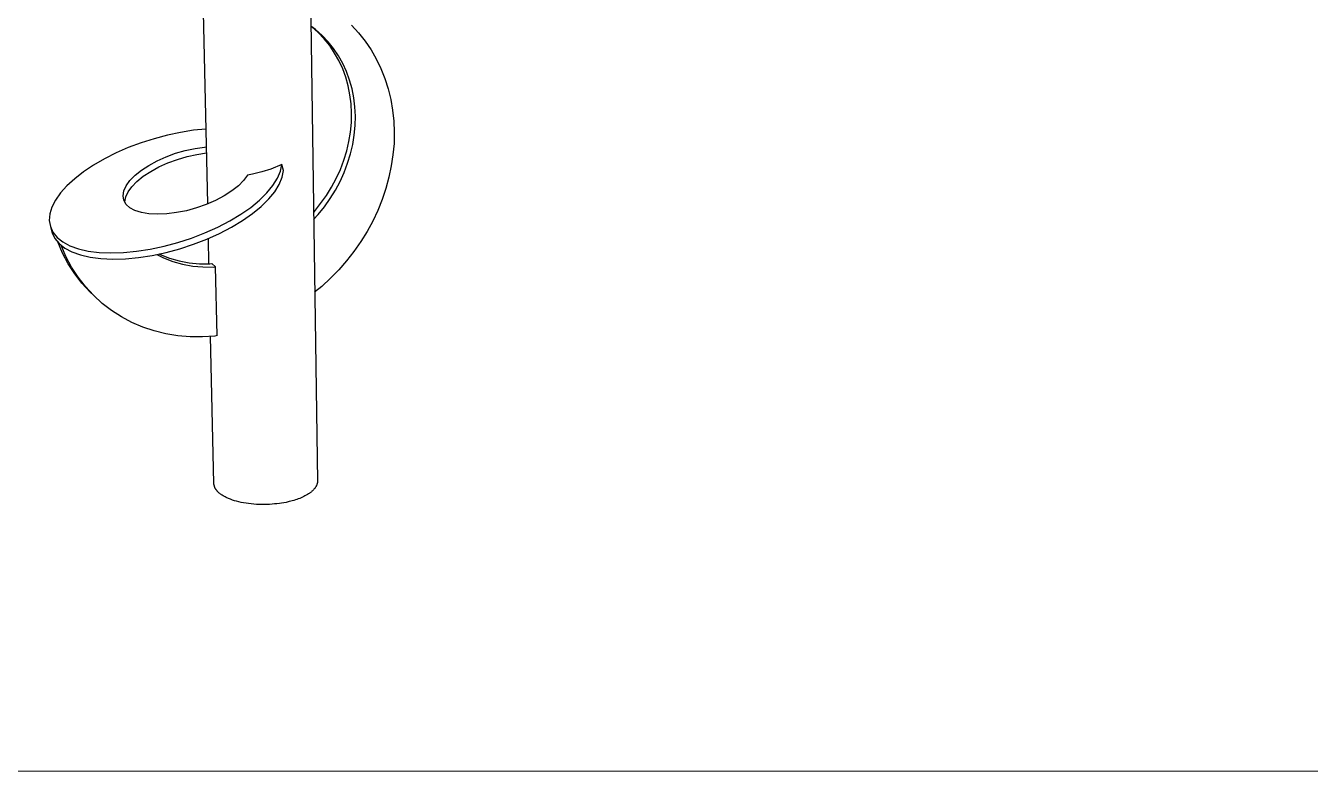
# Model space of a CAD drawing. Header units: millimetres. Extents: x 0 to 4030, y 0 to 2816.
# Drawn here: x 918 to 2015, y 0 to 637 of the extents above; entities that cross this region are included whole.
import ezdxf

# ---------------------------------------------------------------- set-up
doc = ezdxf.new("R2010")
doc.units = ezdxf.units.MM
doc.header["$MEASUREMENT"] = 0
doc.layers.add('Domyślny', color=7, linetype='Continuous', true_color=0x000000)
doc.layers.add('Utwórz2D linie widoczne', color=7, linetype='Continuous', true_color=0x000000)

msp = doc.modelspace()

# ---------------------------------------------------------------- linework, layer by layer
at = {"layer": 'Domyślny'}
for p, q in [((1136.3, 518.5), (1127, 514.6)), ((1137.8, 513.2), (1136.3, 518.5)), ((1079.7, 431.1), (1076.6, 433.9)), ((1081, 372.3), (1079.7, 431.1))]:
    msp.add_line(p, q, dxfattribs=at)
at = {"layer": 'Domyślny', "color": 18, "lineweight": 15, "true_color": 0x000000}
msp.add_line((4026.4, 0), (0, 0), dxfattribs=at)
at = {"layer": 'Utwórz2D linie widoczne'}
for p, q in [((1073, 484.9), (1056.4, 1218.6)), ((1152.7, 1219.7), (1166.8, 248)), ((1165.1, 633.7), (1161.2, 636.6)), ((1195.8, 637.4), (1201.9, 630.9)), ((1167.5, 631.2), (1162.2, 635.9)), ((1170.7, 628.7), (1165.1, 633.7)), ((1172.6, 625.8), (1167.5, 631.2)), ((1175.9, 623.3), (1170.7, 628.7)), ((1177.3, 620), (1172.6, 625.8)), ((1201.9, 630.9), (1207.5, 623.8)), ((1180.6, 617.5), (1175.9, 623.3)), ((1181.5, 613.7), (1177.3, 620)), ((1184.8, 611.3), (1180.6, 617.5)), ((1207.5, 623.8), (1212.6, 616.4)), ((1212.6, 616.4), (1217.1, 608.6)), ((1185.2, 607.2), (1181.5, 613.7)), ((1188.5, 604.7), (1184.8, 611.3)), ((1188.4, 600.2), (1185.2, 607.2)), ((1191.7, 597.8), (1188.5, 604.7)), ((1217.1, 608.6), (1221, 600.4)), ((1191, 593.1), (1188.4, 600.2)), ((1193.1, 585.6), (1191, 593.1)), ((1194.3, 590.6), (1191.7, 597.8)), ((1221, 600.4), (1224.4, 591.9)), ((1194.6, 578), (1193.1, 585.6)), ((1196.4, 583.1), (1194.3, 590.6)), ((1197.9, 575.5), (1196.4, 583.1)), ((1224.4, 591.9), (1227.2, 583.2)), ((1227.2, 583.2), (1229.4, 574.1)), ((1195.6, 570.2), (1194.6, 578)), ((1198.8, 567.6), (1197.9, 575.5)), ((1229.4, 574.1), (1231, 564.9)), ((1196, 562.2), (1195.6, 570.2)), ((1195.8, 554.2), (1196, 562.2)), ((1199.2, 559.7), (1198.8, 567.6)), ((1231, 564.9), (1232, 555.6)), ((1195, 546.2), (1195.8, 554.2)), ((1198.2, 543.6), (1199, 551.7)), ((1199, 551.7), (1199.2, 559.7)), ((1232, 555.6), (1232.4, 546)), ((1027.3, 540.5), (1016.2, 537)), ((1038.6, 543.5), (1027.3, 540.5)), ((1049.9, 545.9), (1038.6, 543.5)), ((1061, 547.7), (1049.9, 545.9)), ((1071.5, 548.7), (1061, 547.7)), ((1191.8, 530.1), (1193.7, 538.1)), ((1193.7, 538.1), (1195, 546.2)), ((1195, 546.2), (1195, 546.2)), ((1196.9, 535.5), (1198.2, 543.6)), ((1232.4, 546), (1232.2, 536.5)), ((994.8, 528.3), (984.8, 523.3)), ((1005.2, 532.9), (994.8, 528.3)), ((1016.2, 537), (1005.2, 532.9)), ((1037.4, 525), (1045.5, 528)), ((1045.5, 528), (1053.8, 530.4)), ((1053.8, 530.4), (1062.2, 532.2)), ((1055.4, 525.2), (1063.7, 527.1)), ((1062.2, 532.2), (1070.4, 533.4)), ((1063.7, 527.1), (1071.9, 528.3)), ((1070.4, 533.4), (1071.9, 533.5)), ((1071.9, 528.3), (1072, 528.3)), ((1189.4, 522.1), (1191.8, 530.1)), ((1192.6, 519.5), (1195, 527.5)), ((1195, 527.5), (1196.9, 535.5)), ((1232.2, 536.5), (1231.3, 526.8)), ((975.5, 517.9), (967, 512.2)), ((984.8, 523.3), (975.5, 517.9)), ((1016.4, 513.5), (1022.7, 517.7)), ((1022.7, 517.7), (1029.8, 521.5)), ((1024.3, 512.5), (1031.3, 516.4)), ((1029.8, 521.5), (1037.4, 525)), ((1031.3, 516.4), (1039, 519.8)), ((1039, 519.8), (1047.1, 522.8)), ((1047.1, 522.8), (1055.4, 525.2)), ((1135.1, 512.7), (1136.3, 518.5)), ((1186.4, 514.3), (1189.4, 522.1)), ((1189.6, 511.7), (1192.6, 519.5)), ((1229.9, 517.2), (1227.9, 507.5)), ((1231.3, 526.8), (1229.9, 517.2)), ((959.4, 506.3), (952.8, 500.3)), ((967, 512.2), (959.4, 506.3)), ((1006.6, 504.7), (1011, 509.2)), ((1011, 509.2), (1016.4, 513.5)), ((1012.6, 504), (1018, 508.4)), ((1018, 508.4), (1024.3, 512.5)), ((1107, 509.4), (1103.7, 504.9)), ((1111.3, 510.2), (1107, 509.4)), ((1119.2, 512.1), (1111.3, 510.2)), ((1127, 514.6), (1119.2, 512.1)), ((1128.8, 500.5), (1132.6, 506.7)), ((1132.6, 506.7), (1135.1, 512.7)), ((1134.2, 501.4), (1136.7, 507.5)), ((1136.7, 507.5), (1137.8, 513.2)), ((1178.9, 499.2), (1182.9, 506.6)), ((1182.9, 506.6), (1186.4, 514.3)), ((1186.1, 504), (1189.6, 511.7)), ((1227.9, 507.5), (1225.3, 498)), ((947.3, 494.2), (943, 488.1)), ((952.8, 500.3), (947.3, 494.2)), ((1000.7, 491.7), (1001.4, 495.9)), ((1001.4, 495.9), (1003.4, 500.2)), ((1003, 490.7), (1005, 495)), ((1003.4, 500.2), (1006.6, 504.7)), ((1005, 495), (1008.2, 499.5)), ((1008.2, 499.5), (1012.6, 504)), ((1093.6, 495.9), (1087.1, 491.7)), ((1099.2, 500.3), (1093.6, 495.9)), ((1103.7, 504.9), (1099.2, 500.3)), ((1117.3, 488), (1123.6, 494.2)), ((1123.6, 494.2), (1128.8, 500.5)), ((1125.2, 489), (1130.3, 495.2)), ((1130.3, 495.2), (1134.2, 501.4)), ((1174.5, 492), (1178.9, 499.2)), ((1177.7, 489.3), (1182.1, 496.5)), ((1182.1, 496.5), (1186.1, 504)), ((1225.3, 498), (1222.1, 488.5)), ((943, 488.1), (939.9, 482.1)), ((1001.3, 487.9), (1000.7, 491.7)), ((1003.3, 484.4), (1001.3, 487.9)), ((1002.3, 486.5), (1003, 490.7)), ((1002.4, 485.9), (1002.3, 486.5)), ((1006.5, 481.5), (1003.3, 484.4)), ((1071.8, 484.3), (1063.4, 481.4)), ((1079.7, 487.8), (1071.8, 484.3)), ((1087.1, 491.7), (1079.7, 487.8)), ((1109.8, 481.8), (1117.3, 488)), ((1118.8, 482.7), (1125.2, 489)), ((1164.2, 478.4), (1169.5, 485)), ((1169.5, 485), (1174.5, 492)), ((1172.7, 482.3), (1177.7, 489.3)), ((1222.1, 488.5), (1218.3, 479.2)), ((938.1, 476.2), (937.7, 470.6)), ((939.9, 482.1), (938.1, 476.2)), ((1010.9, 479.1), (1006.5, 481.5)), ((1016.4, 477.3), (1010.9, 479.1)), ((1022.8, 476.2), (1016.4, 477.3)), ((1030.1, 475.9), (1022.8, 476.2)), ((1038, 476.2), (1030.1, 475.9)), ((1046.3, 477.3), (1038, 476.2)), ((1054.8, 479), (1046.3, 477.3)), ((1063.4, 481.4), (1054.8, 479)), ((1091.8, 470.2), (1101.2, 475.9)), ((1101.2, 475.9), (1109.8, 481.8)), ((1102.8, 470.6), (1111.4, 476.5)), ((1111.4, 476.5), (1118.8, 482.7)), ((1163.5, 477.6), (1164.2, 478.4)), ((1163.5, 471.5), (1167.4, 475.7)), ((1167.4, 475.7), (1172.7, 482.3)), ((1218.3, 479.2), (1214, 470.1)), ((937.7, 470.6), (938.6, 465.4)), ((938.6, 465.4), (940.8, 460.5)), ((938.6, 465.4), (940.2, 460.2)), ((1070.7, 460), (1081.6, 464.9)), ((1081.6, 464.9), (1091.8, 470.2)), ((1083.2, 459.5), (1093.4, 464.9)), ((1093.4, 464.9), (1102.8, 470.6)), ((1209.2, 461.2), (1203.9, 452.6)), ((1214, 470.1), (1209.2, 461.2)), ((940.2, 460.2), (942.5, 455.3)), ((940.8, 460.5), (944.4, 456.1)), ((942.5, 455.3), (946.1, 450.9)), ((944.4, 456.1), (949.3, 452.3)), ((945.2, 452), (944.9, 452.3)), ((949, 442.7), (944.9, 452.3)), ((944.9, 452.3), (944.9, 452.3)), ((946.1, 450.9), (950.9, 447)), ((949.3, 452.3), (955.3, 449)), ((1035.7, 448.6), (1047.6, 451.8)), ((1047.6, 451.8), (1059.3, 455.6)), ((1049.2, 446.4), (1060.9, 450.3)), ((1059.3, 455.6), (1070.7, 460)), ((1060.9, 450.3), (1072.3, 454.6)), ((1072.3, 454.6), (1083.2, 459.5)), ((1074.1, 433.6), (1073.7, 455.3)), ((1203.9, 452.6), (1198, 444.2)), ((947.7, 449.5), (947.2, 450)), ((951.9, 439.9), (947.7, 449.5)), ((947.7, 449.5), (947.8, 449.5)), ((953.9, 433.6), (949, 442.7)), ((950.9, 447), (957, 443.8)), ((956.7, 430.8), (951.9, 439.9)), ((955.3, 449), (962.6, 446.4)), ((957, 443.8), (964.3, 441.2)), ((962.6, 446.4), (970.9, 444.5)), ((964.3, 441.2), (972.6, 439.3)), ((970.9, 444.5), (980.2, 443.3)), ((972.6, 439.3), (981.8, 438.1)), ((980.2, 443.3), (990.2, 442.9)), ((990.2, 442.9), (1001, 443.2)), ((1001, 443.2), (1012.3, 444.3)), ((1012.3, 444.3), (1023.9, 446.1)), ((1013.9, 439), (1025.6, 440.8)), ((1023.9, 446.1), (1035.7, 448.6)), ((1025.6, 440.8), (1037.4, 443.3)), ((1029.6, 441.6), (1035.3, 438.8)), ((1031.4, 442), (1032.3, 441.5)), ((1032.3, 441.5), (1040.3, 438.5)), ((1037.4, 443.3), (1049.2, 446.4)), ((1198, 444.2), (1191.7, 436.2)), ((959.4, 425), (953.9, 433.6)), ((962.3, 422.2), (956.7, 430.8)), ((981.8, 438.1), (991.9, 437.6)), ((991.9, 437.6), (1002.7, 437.9)), ((1002.7, 437.9), (1013.9, 439)), ((1035.3, 438.8), (1043.3, 435.7)), ((1040.3, 438.5), (1048.6, 436.1)), ((1043.3, 435.7), (1051.6, 433.3)), ((1048.6, 436.1), (1057.2, 434.5)), ((1051.6, 433.3), (1060.2, 431.7)), ((1057.2, 434.5), (1065.9, 433.7)), ((1060.2, 431.7), (1068.9, 430.9)), ((1065.9, 433.7), (1074.8, 433.6)), ((1068.9, 430.9), (1077.8, 430.8)), ((1074.8, 433.6), (1076.6, 433.9)), ((1077.8, 430.8), (1079.7, 431.1)), ((1185, 428.5), (1177.9, 421.2)), ((1191.7, 436.2), (1185, 428.5)), ((965.6, 417), (959.4, 425)), ((968.5, 414.1), (962.3, 422.2)), ((1177.9, 421.2), (1170.4, 414.3)), ((968.5, 414.1), (965.6, 417)), ((972.5, 409.5), (965.6, 417)), ((975.4, 406.7), (968.5, 414.1)), ((975.4, 406.7), (972.5, 409.5)), ((982.8, 399.8), (975.4, 406.7)), ((1170.4, 414.3), (1164.4, 409.5)), ((990.8, 393.7), (982.8, 399.8)), ((999.3, 388.2), (990.8, 393.7)), ((1008.3, 383.5), (999.3, 388.2)), ((1017.6, 379.5), (1008.3, 383.5)), ((1027.3, 376.2), (1017.6, 379.5)), ((1037.3, 373.8), (1027.3, 376.2)), ((1047.5, 372.1), (1037.3, 373.8)), ((1057.9, 371.3), (1047.5, 372.1)), ((1068.5, 371.2), (1057.9, 371.3)), ((1079.1, 371.9), (1068.5, 371.2)), ((1078.4, 245.8), (1075.5, 371.7)), ((1081, 372.3), (1079.1, 371.9)), ((1078.4, 245.5), (1078.4, 245.8)), ((1078.4, 245.3), (1078.4, 245.5)), ((1078.4, 245.1), (1078.4, 245.3)), ((1078.5, 244.8), (1078.4, 245.1)), ((1078.5, 244.6), (1078.5, 244.8)), ((1078.5, 244.4), (1078.5, 244.6)), ((1078.6, 244.1), (1078.5, 244.4)), ((1078.7, 243.9), (1078.6, 244.1)), ((1078.7, 243.7), (1078.7, 243.9)), ((1078.8, 243.4), (1078.7, 243.7)), ((1078.9, 243.2), (1078.8, 243.4)), ((1078.9, 243), (1078.9, 243.2)), ((1079, 242.8), (1078.9, 243)), ((1079.1, 242.5), (1079, 242.8)), ((1079.2, 242.3), (1079.1, 242.5)), ((1079.3, 242.1), (1079.2, 242.3)), ((1079.4, 241.9), (1079.3, 242.1)), ((1079.5, 241.7), (1079.4, 241.9)), ((1079.7, 241.5), (1079.5, 241.7)), ((1164.4, 241.6), (1164.1, 241.3)), ((1164.7, 242), (1164.4, 241.6)), ((1164.9, 242.3), (1164.7, 242)), ((1165.1, 242.7), (1164.9, 242.3)), ((1165.4, 243), (1165.1, 242.7)), ((1165.6, 243.4), (1165.4, 243)), ((1165.7, 243.6), (1165.6, 243.4)), ((1165.8, 243.8), (1165.7, 243.6)), ((1165.9, 244.1), (1165.8, 243.9)), ((1165.8, 243.9), (1165.8, 243.8)), ((1166, 244.3), (1165.9, 244.1)), ((1166.1, 244.5), (1166, 244.3)), ((1166.2, 244.6), (1166.1, 244.5)), ((1166.3, 245), (1166.2, 244.8)), ((1166.2, 244.8), (1166.2, 244.6)), ((1166.4, 245.2), (1166.3, 245)), ((1166.5, 245.5), (1166.4, 245.3)), ((1166.4, 245.3), (1166.4, 245.2)), ((1166.6, 245.9), (1166.5, 245.7)), ((1166.5, 245.7), (1166.5, 245.5)), ((1166.7, 246.4), (1166.6, 246.2)), ((1166.6, 246.2), (1166.6, 246.1)), ((1166.6, 246.1), (1166.6, 245.9)), ((1166.8, 247.1), (1166.7, 246.9)), ((1166.7, 246.9), (1166.7, 246.8)), ((1166.7, 246.8), (1166.7, 246.6)), ((1166.7, 246.6), (1166.7, 246.4)), ((1166.8, 248), (1166.8, 247.8)), ((1166.8, 247.8), (1166.8, 247.6)), ((1166.8, 247.6), (1166.8, 247.5)), ((1166.8, 247.5), (1166.8, 247.3)), ((1166.8, 247.3), (1166.8, 247.1)), ((1079.8, 241.2), (1079.7, 241.5)), ((1079.9, 241), (1079.8, 241.2)), ((1080.1, 240.8), (1079.9, 241)), ((1080.2, 240.6), (1080.1, 240.8)), ((1080.4, 240.4), (1080.2, 240.6)), ((1080.5, 240.2), (1080.4, 240.4)), ((1080.7, 240), (1080.5, 240.2)), ((1080.8, 239.8), (1080.7, 240)), ((1081, 239.6), (1080.8, 239.8)), ((1081.2, 239.4), (1081, 239.6)), ((1081.3, 239.2), (1081.2, 239.4)), ((1081.7, 238.8), (1081.3, 239.2)), ((1082.1, 238.4), (1081.7, 238.8)), ((1082.5, 238), (1082.1, 238.4)), ((1082.9, 237.7), (1082.5, 238)), ((1083.4, 237.3), (1082.9, 237.7)), ((1083.9, 236.9), (1083.4, 237.3)), ((1084.4, 236.5), (1083.9, 236.9)), ((1084.9, 236.2), (1084.4, 236.5)), ((1085.5, 235.8), (1084.9, 236.2)), ((1086.1, 235.4), (1085.5, 235.8)), ((1086.7, 235.1), (1086.1, 235.4)), ((1087.3, 234.7), (1086.7, 235.1)), ((1088, 234.4), (1087.3, 234.7)), ((1088.7, 234), (1088, 234.4)), ((1089.4, 233.7), (1088.7, 234)), ((1090.1, 233.3), (1089.4, 233.7)), ((1090.9, 233), (1090.1, 233.3)), ((1091.6, 232.7), (1090.9, 233)), ((1092.4, 232.4), (1091.6, 232.7)), ((1094.1, 231.8), (1092.4, 232.4)), ((1095.9, 231.2), (1094.1, 231.8)), ((1097.7, 230.7), (1095.9, 231.2)), ((1099.7, 230.2), (1097.7, 230.7)), ((1144, 230.7), (1142.7, 230.4)), ((1145.3, 231.1), (1144, 230.7)), ((1146.6, 231.5), (1145.3, 231.1)), ((1147.9, 231.9), (1146.6, 231.5)), ((1149.1, 232.3), (1147.9, 231.9)), ((1150.4, 232.7), (1149.1, 232.3)), ((1151.6, 233.2), (1150.4, 232.7)), ((1152.8, 233.7), (1151.6, 233.2)), ((1153.9, 234.2), (1152.8, 233.7)), ((1155.1, 234.7), (1153.9, 234.2)), ((1156.1, 235.3), (1155.1, 234.7)), ((1157.2, 235.8), (1156.1, 235.3)), ((1158.2, 236.4), (1157.2, 235.8)), ((1159.2, 237), (1158.2, 236.4)), ((1159.6, 237.3), (1159.2, 237)), ((1160.1, 237.6), (1159.6, 237.3)), ((1160.5, 238), (1160.1, 237.6)), ((1160.9, 238.3), (1160.5, 238)), ((1161.3, 238.6), (1160.9, 238.3)), ((1161.7, 238.9), (1161.3, 238.6)), ((1162.1, 239.3), (1161.7, 238.9)), ((1162.5, 239.6), (1162.1, 239.3)), ((1162.8, 239.9), (1162.5, 239.6)), ((1163.2, 240.3), (1162.8, 239.9)), ((1163.5, 240.6), (1163.2, 240.3)), ((1163.8, 241), (1163.5, 240.6)), ((1164.1, 241.3), (1163.8, 241)), ((1101.7, 229.7), (1099.7, 230.2)), ((1103.7, 229.3), (1101.7, 229.7)), ((1105.8, 229), (1103.7, 229.3)), ((1108, 228.7), (1105.8, 229)), ((1110.2, 228.4), (1108, 228.7)), ((1112.4, 228.2), (1110.2, 228.4)), ((1114.7, 228), (1112.4, 228.2)), ((1116.9, 227.9), (1114.7, 228)), ((1119.2, 227.9), (1116.9, 227.9)), ((1121.4, 227.9), (1119.2, 227.9)), ((1123.7, 227.9), (1121.4, 227.9)), ((1125.9, 228), (1123.7, 227.9)), ((1128, 228.2), (1125.9, 228)), ((1130.2, 228.4), (1128, 228.2)), ((1132.2, 228.6), (1130.2, 228.4)), ((1134.3, 228.8), (1132.2, 228.6)), ((1136.2, 229.1), (1134.3, 228.8)), ((1138.2, 229.5), (1136.2, 229.1)), ((1140, 229.8), (1138.2, 229.5)), ((1142.7, 230.4), (1140, 229.8))]:
    msp.add_line(p, q, dxfattribs=at)

doc.saveas('drawing.dxf')
